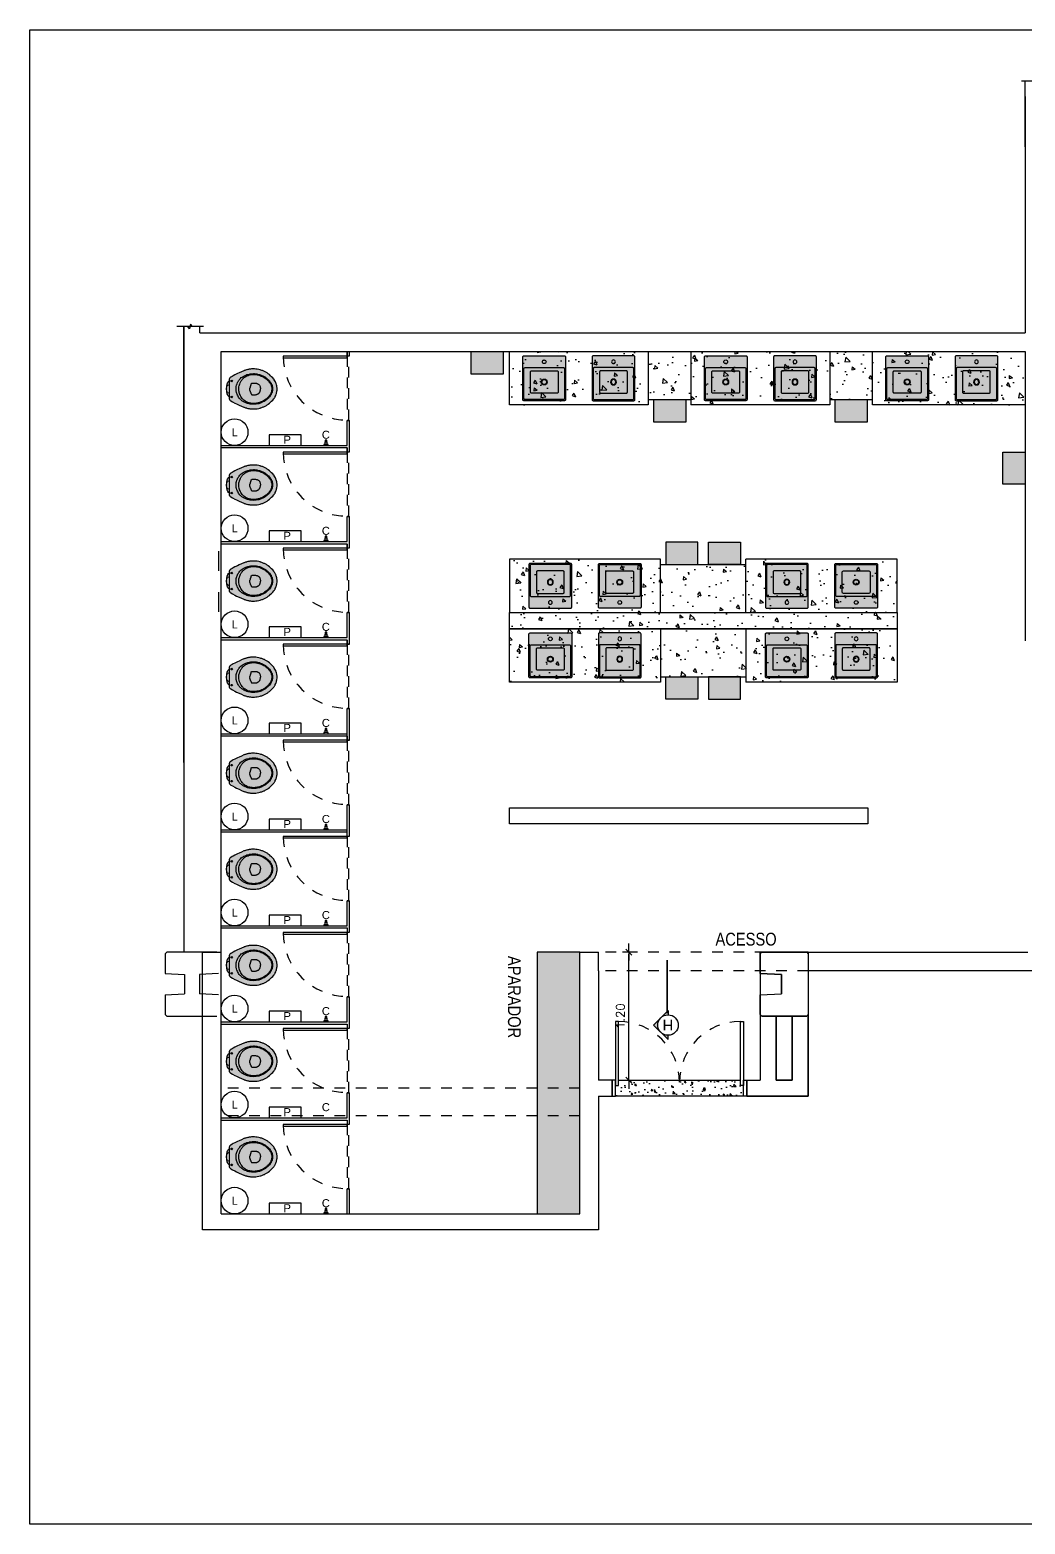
# Model space of a CAD drawing. Extents: x 1662 to 1676, y 921.3 to 935.3.
# Drawn here: x 1662.03 to 1671.36, y 921.35 to 935.35 of the extents above; entities that cross this region are included whole.
import ezdxf
from ezdxf.enums import TextEntityAlignment as Align

# ---------------------------------------------------------------- set-up
doc = ezdxf.new("R2010")
doc.units = 0
doc.header["$MEASUREMENT"] = 0
doc.header["$PDMODE"] = 35
doc.header["$PDSIZE"] = 0.05
for name, pattern in [('CONTINU', [0]), ('DASHDOT2', [0.5, 0.25, -0.125, 0, -0.125]), ('DASHEDX2', [1.5, 1, -0.5])]:
    doc.linetypes.add(name, pattern=pattern)
doc.layers.get('0').update_dxf_attribs({"linetype": 'CONTINUOUS'})
doc.layers.get('Defpoints').update_dxf_attribs({"linetype": 'CONTINUOUS'})
for name, color, linetype in [('G-EIXOS', 7, 'DASHDOT2'), ('HZ-COTAS', 2, 'CONTINUOUS'), ('HZ-ESQUADRIAS', 30, 'CONTINUOUS'), ('HZ-ESTRUTURA', 4, 'CONTINUOUS'), ('HZ-HACHURA', 251, 'CONTINUOUS'), ('HZ-LAYOUT', 11, 'CONTINUOUS'), ('HZ-PAREDE-CORTADA', 7, 'CONTINUOUS'), ('HZ-PINTURA', 4, 'CONTINUOUS'), ('HZ-PISO', 5, 'CONTINUOUS'), ('HZ-PROJEÇÃO', 251, 'DASHEDX2'), ('HZ-TEXTO', 3, 'CONTINUOUS'), ('HZ-VISTA3', 143, 'CONTINUOUS'), ('HZ-VISTA4', 4, 'CONTINUOUS')]:
    doc.layers.add(name, color=color, linetype=linetype)
doc.styles.add('COTAS100', font='romans.shx', dxfattribs={"height": 0.15})
doc.styles.add('R0', font='ROMANS.SHX')
doc.styles.add('R60-1-100', font='arial.ttf', dxfattribs={"height": 0.15})
doc.dimstyles.new('1-50_', dxfattribs={"dimtxt": 0.08, "dimasz": 0.02, "dimexe": 0.09375, "dimexo": 1.046875, "dimgap": 0.02, "dimtad": 0, "dimzin": 4, "dimdsep": 46, "dimtxsty": 'R0', "dimblk": 'TIK', "dimblk1": 'TIK', "dimblk2": 'OBLIQUE', "dimcen": 0.09375, "dimse1": 1, "dimse2": 1, "dimclrd": 256, "dimclrt": 3, "dimadec": 0, "dimazin": 0, "dimtfac": 0.1, "dimtix": 1, "dimtmove": 2, "dimatfit": 3, "dimldrblk": 'OBLIQUE', "dimfxl": 1, "dimtvp": 1, "dimtolj": 1, "dimtzin": 4, "dimarcsym": 0})
pattern_1 = [(320, (736.73268, 2464.75994), (-0.031376067, -0.35863009), [0.0375, -0.4125]), (265, (736.73268, 2464.75994), (0.37609607, 0.06937567), [0.03, -0.33]), (10.451444, (736.73006, 2464.73005), (0.344719995, -0.289254423), [0.031870096, -0.350571056]), (316.1842, (736.83268, 2464.75994), (-0.08275964, -0.53362067), [0.05625, -0.61875]), (6.635635, (736.8258, 2464.71547), (0.4870593, -0.46733097), [0.04780517, -0.52585688]), (261.184164, (736.8327, 2464.75994), (0.4870593, -0.46733097), [0.045, -0.495]), (291, (736.80768, 2464.70994), (-0.201309445, -0.298453526), [0.0375, -0.4125]), (236, (736.80768, 2464.70994), (0.36257502, -0.121657666), [0.03, -0.33]), (341.451445, (736.7909, 2464.68506), (0.161265576, -0.42011119), [0.031870095, -0.350571056]), (307.5, (736.73268, 2464.75994), (0.166446927, -0.006079928), [0, -0.326, 0, -0.335, 0, -0.33125]), (277.5, (736.73268, 2464.75994), (0.197205856, -0.131534769), [0, -0.191, 0, -0.3185, 0, -0.12625]), (237.5, (736.73268, 2464.87144), (-0.011277436, -0.266911218), [0, -0.125, 0, -0.39, 0, -0.5175]), (227.5, (736.73268, 2464.92144), (0.05005249, -0.291593085), [0, -0.1625, 0, -0.259, 0, -0.3675])]

# ---------------------------------------------------------------- blocks, each defined once
blk = doc.blocks.new('secador de mãos')
at = {"layer": 'HZ-PINTURA', "ltscale": 0.05}
h = blk.add_hatch(color=7, dxfattribs=at)
h.dxf.hatch_style = 1
h.set_gradient(color1=(255, 255, 255), color2=(207, 207, 207), one_color=1, tint=0.81, name='SPHERICAL')
h.paths.add_polyline_path([(1536.511, 931.56), (1536.211, 931.56), (1536.211, 931.35), (1536.511, 931.35)])
at = {"layer": 'HZ-LAYOUT', "ltscale": 0.05}
blk.add_lwpolyline([(1536.211, 931.56), (1536.511, 931.56), (1536.511, 931.35), (1536.211, 931.35)], close=True, dxfattribs=at)
blk = doc.blocks.new('635_P')
at = {"linetype": 'CONTINU', "ltscale": 5}
blk.add_lwpolyline([(-34, 8), (-34, -8), (-50, -8), (-50, 8)], close=True, dxfattribs=at)
at = {"ltscale": 2}
for points in [[(-10, -8), (-10, 8), (-34, 8), (-34, -8)], [(-10, 20), (0, 20), (0, -20), (-10, -20)]]:
    blk.add_lwpolyline(points, close=True, dxfattribs=at)
blk = doc.blocks.new('P11_p')
at = {"layer": 'HZ-PINTURA', "ltscale": 0.05}
h = blk.add_hatch(color=255, dxfattribs=at)
h.dxf.hatch_style = 1
h.paths.add_polyline_path([(0.186, -0.25), (0.187, -0.237), (0.187, -0.223), (0.187, -0.209), (0.186, -0.202), (0.185, -0.196), (0.184, -0.189), (0.183, -0.182), (0.182, -0.175), (0.18, -0.168), (0.178, -0.162), (0.176, -0.155), (0.174, -0.149), (0.172, -0.142), (0.171, -0.14), (0.161, -0.117), (0.151, -0.094), (0.14, -0.07), (0.132, -0.055), (0.12, -0.032), (0.111, -0.017), (0.11, -0.015), (0.107, -0.011), (0.104, -0.007), (0.102, -0.006), (0.099, -0.005), (0.099, -0.004), (0.094, -0.002), (0.089, -0.001), (0.087, 0), (0.084, 0), (0.083, 0), (-0.083, 0), (-0.088, 0), (-0.091, -0.001), (-0.093, -0.002), (-0.095, -0.003), (-0.098, -0.004), (-0.099, -0.004), (-0.103, -0.007), (-0.105, -0.008), (-0.106, -0.01), (-0.108, -0.012), (-0.109, -0.014), (-0.11, -0.015), (-0.111, -0.017), (-0.118, -0.029), (-0.124, -0.04), (-0.132, -0.055), (-0.144, -0.079), (-0.151, -0.094), (-0.161, -0.117), (-0.171, -0.14), (-0.172, -0.142), (-0.174, -0.149), (-0.176, -0.155), (-0.178, -0.162), (-0.18, -0.168), (-0.182, -0.175), (-0.183, -0.182), (-0.184, -0.189), (-0.185, -0.196), (-0.186, -0.202), (-0.187, -0.209), (-0.187, -0.223), (-0.187, -0.237), (-0.186, -0.25), (-0.185, -0.264), (-0.182, -0.278), (-0.179, -0.291), (-0.178, -0.293), (-0.176, -0.299), (-0.174, -0.306), (-0.172, -0.312), (-0.169, -0.319), (-0.166, -0.325), (-0.164, -0.332), (-0.16, -0.338), (-0.157, -0.344), (-0.154, -0.35), (-0.15, -0.356), (-0.146, -0.362), (-0.142, -0.367), (-0.134, -0.379), (-0.124, -0.389), (-0.115, -0.399), (-0.104, -0.409), (-0.094, -0.418), (-0.085, -0.424), (-0.076, -0.43), (-0.066, -0.435), (-0.061, -0.437), (-0.056, -0.439), (-0.05, -0.442), (-0.039, -0.445), (-0.029, -0.447), (-0.018, -0.449), (-0.012, -0.45), (-0.007, -0.45), (0, -0.45), (0.011, -0.45), (0.022, -0.448), (0.028, -0.448), (0.033, -0.446), (0.038, -0.445), (0.044, -0.444), (0.049, -0.442), (0.06, -0.438), (0.07, -0.433), (0.075, -0.431), (0.079, -0.428), (0.084, -0.425), (0.088, -0.422), (0.093, -0.418), (0.104, -0.409), (0.115, -0.399), (0.124, -0.389), (0.134, -0.379), (0.142, -0.367), (0.146, -0.362), (0.15, -0.356), (0.154, -0.35), (0.157, -0.344), (0.16, -0.338), (0.164, -0.332), (0.166, -0.325), (0.169, -0.319), (0.172, -0.312), (0.174, -0.306), (0.176, -0.299), (0.178, -0.293), (0.179, -0.291), (0.182, -0.278), (0.185, -0.264)])
h.paths.add_polyline_path([(0.047, 0.018, 0.097939), (-0.047, 0.018, 0.193697), (-0.075, 0), (0.075, 0, 0.193689)])
h.paths.add_polyline_path([(0.025, 0.019, 0.079548), (-0.025, 0.019, 0.368436), (-0.04, 0.002), (-0.04, 0), (0.04, 0), (0.04, 0.002, 0.368464)], flags=16)
at = {"color": 0}
for points in [[(-0.093, -0.418), (-0.104, -0.409), (-0.115, -0.399), (-0.124, -0.389), (-0.134, -0.379), (-0.142, -0.367), (-0.146, -0.362), (-0.15, -0.356), (-0.154, -0.35), (-0.157, -0.344), (-0.16, -0.338), (-0.164, -0.332), (-0.166, -0.325), (-0.169, -0.319), (-0.172, -0.312), (-0.174, -0.306), (-0.176, -0.299), (-0.178, -0.293), (-0.179, -0.291), (-0.182, -0.278), (-0.185, -0.264), (-0.186, -0.25), (-0.187, -0.237), (-0.187, -0.223), (-0.187, -0.209), (-0.186, -0.202), (-0.185, -0.196), (-0.184, -0.189), (-0.183, -0.182), (-0.182, -0.175), (-0.18, -0.168), (-0.178, -0.162), (-0.176, -0.155), (-0.174, -0.149), (-0.172, -0.142), (-0.171, -0.14), (-0.161, -0.117), (-0.151, -0.094), (-0.144, -0.079), (-0.132, -0.055), (-0.124, -0.04), (-0.118, -0.029), (-0.111, -0.017), (-0.11, -0.015), (-0.109, -0.014), (-0.108, -0.012), (-0.106, -0.01), (-0.105, -0.008), (-0.103, -0.007), (-0.099, -0.004), (-0.098, -0.004), (-0.095, -0.003), (-0.093, -0.002), (-0.091, -0.001), (-0.088, 0), (-0.083, 0), (0.083, 0), (0.084, 0), (0.087, 0), (0.089, -0.001), (0.094, -0.002), (0.099, -0.004), (0.099, -0.005), (0.102, -0.006), (0.104, -0.007), (0.107, -0.011), (0.11, -0.015), (0.111, -0.017), (0.12, -0.032), (0.132, -0.055), (0.14, -0.07), (0.151, -0.094), (0.161, -0.117), (0.171, -0.14), (0.172, -0.142), (0.174, -0.149), (0.176, -0.155), (0.178, -0.162), (0.18, -0.168), (0.182, -0.175), (0.183, -0.182), (0.184, -0.189), (0.185, -0.196), (0.186, -0.202), (0.187, -0.209), (0.187, -0.223), (0.187, -0.237), (0.186, -0.25), (0.185, -0.264), (0.182, -0.278), (0.179, -0.291), (0.178, -0.293), (0.176, -0.299), (0.174, -0.306), (0.172, -0.312), (0.169, -0.319), (0.166, -0.325), (0.164, -0.332), (0.16, -0.338), (0.157, -0.344), (0.154, -0.35), (0.15, -0.356), (0.146, -0.362), (0.142, -0.367), (0.134, -0.379), (0.124, -0.389), (0.115, -0.399), (0.104, -0.409), (0.093, -0.418), (0.088, -0.422), (0.084, -0.425), (0.079, -0.428), (0.075, -0.431), (0.07, -0.433), (0.06, -0.438), (0.049, -0.442), (0.044, -0.444), (0.038, -0.445), (0.033, -0.446), (0.028, -0.448), (0.022, -0.448), (0.011, -0.45), (0, -0.45), (-0.007, -0.45), (-0.012, -0.45), (-0.018, -0.449), (-0.029, -0.447), (-0.039, -0.445), (-0.05, -0.442), (-0.056, -0.439), (-0.061, -0.437), (-0.066, -0.435), (-0.076, -0.43), (-0.085, -0.424), (-0.094, -0.418)], [(-0.043, -0.205), (-0.045, -0.206), (-0.047, -0.207), (-0.048, -0.207), (-0.049, -0.208), (-0.05, -0.209), (-0.052, -0.21), (-0.053, -0.212), (-0.053, -0.214), (-0.054, -0.216), (-0.054, -0.218), (-0.054, -0.22), (-0.054, -0.231), (-0.054, -0.242), (-0.054, -0.247), (-0.053, -0.253), (-0.053, -0.257), (-0.052, -0.261), (-0.051, -0.264), (-0.049, -0.266), (-0.048, -0.27), (-0.046, -0.273), (-0.042, -0.278), (-0.041, -0.28), (-0.036, -0.284), (-0.034, -0.285), (-0.029, -0.288), (-0.028, -0.289), (-0.022, -0.291), (-0.021, -0.291), (-0.015, -0.293), (-0.009, -0.294), (-0.005, -0.294), (0, -0.295)], [(-0.043, -0.205), (-0.039, -0.204), (-0.035, -0.203), (-0.033, -0.202), (-0.031, -0.201)], [(-0.031, -0.201), (-0.03, -0.201), (-0.029, -0.201), (-0.026, -0.2), (-0.024, -0.199), (-0.022, -0.199), (-0.02, -0.198), (-0.017, -0.197), (-0.014, -0.197), (-0.01, -0.196), (-0.007, -0.196)], [(0.007, -0.195), (0.006, -0.195), (0.003, -0.194), (0.002, -0.194), (0, -0.192), (0, -0.193), (-0.002, -0.194), (-0.003, -0.194), (-0.004, -0.195), (-0.007, -0.195)], [(0.031, -0.201), (0.037, -0.203), (0.043, -0.205), (0.045, -0.206), (0.047, -0.207), (0.048, -0.207), (0.049, -0.208), (0.05, -0.209), (0.051, -0.209), (0.052, -0.21), (0.053, -0.212), (0.054, -0.214), (0.054, -0.216), (0.054, -0.218), (0.054, -0.219), (0.054, -0.231), (0.054, -0.243), (0.054, -0.248), (0.053, -0.253), (0.053, -0.256), (0.052, -0.26), (0.05, -0.264), (0.049, -0.267), (0.047, -0.27), (0.045, -0.274), (0.044, -0.275), (0.043, -0.277), (0.041, -0.28), (0.039, -0.281), (0.037, -0.283), (0.035, -0.285), (0.034, -0.286), (0.031, -0.287), (0.028, -0.289), (0.027, -0.289), (0.024, -0.29), (0.021, -0.292), (0.016, -0.293), (0.01, -0.294), (0.005, -0.294), (0, -0.295)], [(0.031, -0.201), (0.028, -0.201), (0.025, -0.2), (0.021, -0.198), (0.016, -0.197), (0.013, -0.196), (0.009, -0.196), (0.008, -0.195), (0.007, -0.195)]]:
    blk.add_lwpolyline(points, dxfattribs=at)
blk.add_lwpolyline([(0.074, 0, 0.191605), (0.047, 0.018, 0.097938), (-0.047, 0.018, 0.193568), (-0.075, 0)], format="xyb", dxfattribs=at)
at = {"color": 0, "ltscale": 0.007917}
blk.add_lwpolyline([(0.04, 0), (0.04, 0.002, 0.368442), (0.025, 0.019, 0.079548), (-0.025, 0.019, 0.368442), (-0.04, 0.002), (-0.04, 0)], format="xyb", dxfattribs=at)
at = {"color": 0}
for points in [[(0.015, -0.067), (0.011, -0.066), (0, -0.066), (-0.004, -0.066), (-0.009, -0.066), (-0.015, -0.067), (-0.024, -0.068), (-0.034, -0.07), (-0.044, -0.073), (-0.049, -0.075), (-0.059, -0.079), (-0.067, -0.083), (-0.071, -0.085), (-0.075, -0.088), (-0.08, -0.091), (-0.084, -0.094), (-0.092, -0.101), (-0.099, -0.108), (-0.106, -0.115), (-0.112, -0.124), (-0.117, -0.132), (-0.121, -0.139), (-0.127, -0.15), (-0.13, -0.157), (-0.134, -0.168), (-0.136, -0.175), (-0.139, -0.187), (-0.14, -0.193), (-0.141, -0.199), (-0.142, -0.205), (-0.143, -0.216), (-0.144, -0.228), (-0.144, -0.234), (-0.143, -0.241), (-0.143, -0.247), (-0.142, -0.253), (-0.141, -0.259), (-0.14, -0.265), (-0.139, -0.271), (-0.136, -0.284), (-0.132, -0.295), (-0.127, -0.307), (-0.122, -0.318), (-0.119, -0.324), (-0.116, -0.329), (-0.113, -0.335), (-0.109, -0.34), (-0.105, -0.345), (-0.101, -0.35), (-0.097, -0.355), (-0.093, -0.36), (-0.085, -0.369), (-0.075, -0.378), (-0.065, -0.386), (-0.062, -0.388), (-0.058, -0.391), (-0.054, -0.393), (-0.05, -0.396), (-0.041, -0.399), (-0.033, -0.403), (-0.028, -0.404), (-0.023, -0.405), (-0.019, -0.406), (-0.009, -0.407), (0, -0.408), (0.005, -0.408), (0.01, -0.407), (0.014, -0.407), (0.024, -0.405), (0.033, -0.403), (0.033, -0.403), (0.037, -0.401), (0.041, -0.399), (0.05, -0.396), (0.058, -0.391), (0.065, -0.386), (0.075, -0.378), (0.08, -0.373), (0.085, -0.369), (0.089, -0.364), (0.093, -0.36), (0.101, -0.35), (0.109, -0.34), (0.116, -0.329), (0.122, -0.318), (0.127, -0.307), (0.13, -0.301), (0.132, -0.295), (0.134, -0.29), (0.136, -0.284), (0.138, -0.278), (0.14, -0.265), (0.142, -0.253), (0.143, -0.241), (0.144, -0.228), (0.143, -0.217), (0.143, -0.211), (0.141, -0.199), (0.139, -0.187), (0.137, -0.18), (0.136, -0.174), (0.134, -0.168), (0.132, -0.162), (0.129, -0.156), (0.127, -0.15), (0.123, -0.143), (0.121, -0.138), (0.117, -0.132), (0.113, -0.125), (0.11, -0.121), (0.107, -0.117), (0.104, -0.113), (0.1, -0.109), (0.097, -0.105), (0.093, -0.102), (0.089, -0.098), (0.085, -0.095), (0.077, -0.089), (0.068, -0.084), (0.059, -0.079), (0.049, -0.075), (0.044, -0.073), (0.034, -0.07), (0.029, -0.069), (0.025, -0.068), (0.02, -0.067)], [(-0.01, -0.092), (-0.02, -0.093), (-0.031, -0.095), (-0.036, -0.097), (-0.041, -0.098), (-0.046, -0.1), (-0.056, -0.104), (-0.065, -0.108), (-0.07, -0.111), (-0.075, -0.113), (-0.079, -0.116), (-0.083, -0.119), (-0.088, -0.123), (-0.095, -0.13), (-0.099, -0.133), (-0.103, -0.137), (-0.106, -0.141), (-0.109, -0.145), (-0.112, -0.149), (-0.115, -0.153), (-0.118, -0.158), (-0.123, -0.167), (-0.125, -0.172), (-0.127, -0.177), (-0.127, -0.178), (-0.131, -0.187), (-0.132, -0.192), (-0.133, -0.197), (-0.133, -0.199), (-0.134, -0.204), (-0.135, -0.21), (-0.136, -0.222), (-0.136, -0.234), (-0.136, -0.238), (-0.135, -0.25), (-0.134, -0.256), (-0.133, -0.262), (-0.132, -0.266), (-0.129, -0.278), (-0.126, -0.29), (-0.121, -0.302), (-0.116, -0.313), (-0.113, -0.318), (-0.11, -0.324), (-0.108, -0.327), (-0.102, -0.338), (-0.094, -0.347), (-0.086, -0.357), (-0.077, -0.366), (-0.073, -0.37), (-0.068, -0.374), (-0.065, -0.377), (-0.062, -0.379), (-0.059, -0.382), (-0.052, -0.386), (-0.044, -0.391), (-0.04, -0.393), (-0.036, -0.394), (-0.031, -0.396), (-0.022, -0.398), (-0.014, -0.4), (-0.009, -0.4), (-0.005, -0.401), (0, -0.401), (0.009, -0.4), (0.018, -0.399), (0.022, -0.398), (0.027, -0.397), (0.032, -0.395), (0.04, -0.392), (0.044, -0.39), (0.048, -0.388), (0.052, -0.386), (0.056, -0.384), (0.061, -0.38), (0.07, -0.372), (0.075, -0.368), (0.079, -0.364), (0.084, -0.359), (0.088, -0.355), (0.092, -0.35), (0.096, -0.345), (0.098, -0.342), (0.105, -0.332), (0.109, -0.327), (0.112, -0.321), (0.115, -0.316), (0.118, -0.31), (0.12, -0.305), (0.122, -0.299), (0.124, -0.295), (0.128, -0.284), (0.131, -0.272), (0.132, -0.266), (0.133, -0.26), (0.134, -0.257), (0.135, -0.245), (0.136, -0.239), (0.136, -0.233), (0.136, -0.227), (0.136, -0.221), (0.135, -0.218), (0.135, -0.211), (0.134, -0.205), (0.132, -0.195), (0.13, -0.187), (0.127, -0.177), (0.124, -0.17), (0.12, -0.161), (0.114, -0.152), (0.112, -0.148), (0.106, -0.14), (0.099, -0.133), (0.095, -0.13), (0.088, -0.123), (0.079, -0.116), (0.071, -0.111), (0.064, -0.107), (0.055, -0.103), (0.045, -0.099), (0.04, -0.098), (0.035, -0.096), (0.028, -0.095), (0.017, -0.093), (0.006, -0.092), (0.001, -0.092), (-0.004, -0.092)]]:
    blk.add_lwpolyline(points, close=True, dxfattribs=at)
for points in [[(-0.075, -0.017, 1), (-0.075, -0.032, 1)], [(0.075, -0.017, 1), (0.075, -0.032, 1)]]:
    blk.add_lwpolyline(points, format="xyb", close=True, dxfattribs=at)
blk = doc.blocks.new('IND CORTE 2')
at = {"layer": 'HZ-TEXTO'}
h = blk.add_hatch(color=5, dxfattribs=at)
h.dxf.hatch_style = 1
h.paths.add_polyline_path([(0.95, 0.015), (1.086, -0.121, -0.198912), (1.03, 0.015)])
h.paths.add_polyline_path([(1.222, -0.177, -0.198912), (1.086, -0.121), (1.222, -0.256), (1.357, -0.121, -0.198912)])
h.paths.add_polyline_path([(1.414, 0.015, -0.198912), (1.357, -0.121), (1.493, 0.015)])
at = {"layer": 'HZ-TEXTO', "color": 5}
for p, q in [((1.222, -0.256), (0.95, 0.015)), ((0.95, 0.015), (1.03, 0.015)), ((1.222, -0.256), (1.493, 0.015)), ((1.493, 0.015), (1.414, 0.015))]:
    blk.add_line(p, q, dxfattribs=at)
blk.add_lwpolyline([(1, 0, 0.03, 0.03, 0), (0, 0, 0.0256, 0.0256, 0)], format="xyseb", dxfattribs=at)
blk.add_circle((1.222, 0.015), 0.192, dxfattribs=at)
blk = doc.blocks.new('CUBA DE APOIO RETANGULAR L.270 p')
at = {"layer": 'HZ-PINTURA', "ltscale": 0.05}
h = blk.add_hatch(color=7, dxfattribs=at)
h.dxf.hatch_style = 1
h.set_gradient(color1=(255, 255, 255), color2=(232, 232, 232), one_color=1, tint=0.91, name='SPHERICAL')
h.paths.add_polyline_path([(1536.726, 929.981, 0.414214), (1536.736, 929.991), (1536.736, 930.391, 0.414214), (1536.726, 930.401), (1536.346, 930.401, 0.414214), (1536.336, 930.391), (1536.336, 929.991, 0.414214), (1536.346, 929.981)])
at = {"layer": 'HZ-LAYOUT', "ltscale": 0.05}
for points in [[(1536.736, 930.391), (1536.736, 929.991, -0.414214), (1536.726, 929.981), (1536.346, 929.981, -0.414214), (1536.336, 929.991), (1536.336, 930.391, -0.414214), (1536.346, 930.401), (1536.726, 930.401, -0.414214)], [(1536.356, 930.291), (1536.716, 930.291, -0.414214), (1536.726, 930.281), (1536.726, 930.001, -0.414214), (1536.716, 929.991), (1536.356, 929.991, -0.414214), (1536.346, 930.001), (1536.346, 930.281, -0.414214)], [(1536.416, 930.261), (1536.656, 930.261, -0.414214), (1536.666, 930.251), (1536.666, 930.061, -0.414214), (1536.656, 930.051), (1536.416, 930.051, -0.414214), (1536.406, 930.061), (1536.406, 930.251, -0.414214)]]:
    blk.add_lwpolyline(points, format="xyb", close=True, dxfattribs=at)
for centre, radius in [((1536.536, 930.346), 0.0175), ((1536.536, 930.156), 0.0275), ((1536.536, 930.156), 0.0225)]:
    blk.add_circle(centre, radius, dxfattribs=at)
blk = doc.blocks.new('TIK')
for p, q in [((0, 0), (-4, 0)), ((-1.41, -1.41), (1.41, 1.41)), ((0, -3), (0, 3)), ((0, 0), (4, 0))]:
    blk.add_line(p, q)
blk = doc.blocks.new('*D100')
at = {"layer": 'Defpoints', "color": 0, "ltscale": 0.05, "transparency": 16777216}
for p in [(1667.361, 926.708), (1667.645, 926.708), (1667.361, 925.508)]:
    blk.add_point(p, dxfattribs=at)
at = {"layer": 'HZ-COTAS', "lineweight": -2, "ltscale": 0.05, "transparency": 16777216}
blk.add_line((1667.645, 925.528), (1667.645, 926.688), dxfattribs=at)
at = {"layer": 'HZ-COTAS', "lineweight": -2, "ltscale": 0.05, "transparency": 16777216, "xscale": 0.02, "yscale": 0.02, "zscale": 0.02}
for p, rotation in [((1667.645, 926.708), 90), ((1667.645, 925.508), 270)]:
    blk.add_blockref('TIK', p, dxfattribs=dict(at, rotation=rotation))
at = {"layer": 'HZ-COTAS', "color": 3, "ltscale": 0.05, "transparency": 16777216, "insert": (1667.565, 926.108), "char_height": 0.08, "attachment_point": 5, "rotation": 90, "style": 'R0'}
blk.add_mtext('\\A1;1.20', dxfattribs=at)
blk = doc.blocks.new('_OBLIQUE')
at = {"color": 0, "linetype": 'ByBlock'}
blk.add_line((-0.5, -0.5), (0.5, 0.5), dxfattribs=at)

msp = doc.modelspace()

# ---------------------------------------------------------------- hatches: boundary and pattern name
at = {"layer": 'HZ-PINTURA', "ltscale": 0.05}
h = msp.add_hatch(dxfattribs=at)
h.set_pattern_fill('AR-CONC', color=9, scale=0.05, angle=-90)
h.set_pattern_definition([(320, (705.3346, 2381.60497), (-0.031376067, -0.35863009), [0.0375, -0.4125]), (265, (705.3346, 2381.60497), (0.37609607, 0.06937567), [0.03, -0.33]), (10.451444, (705.33197, 2381.5751), (0.344719995, -0.28925442), [0.031870096, -0.350571056]), (316.1842, (705.4346, 2381.60497), (-0.08275964, -0.53362067), [0.05625, -0.61875]), (6.635635, (705.4277, 2381.5605), (0.4870593, -0.46733097), [0.04780517, -0.52585688]), (261.184164, (705.4346, 2381.605), (0.4870593, -0.46733097), [0.045, -0.495]), (291, (705.4096, 2381.55497), (-0.201309445, -0.298453526), [0.0375, -0.4125]), (236, (705.4096, 2381.55497), (0.36257502, -0.121657666), [0.03, -0.33]), (341.451445, (705.3928, 2381.5301), (0.161265576, -0.42011119), [0.031870095, -0.350571056]), (307.5, (705.33459, 2381.60497), (0.166446927, -0.006079928), [0, -0.326, 0, -0.335, 0, -0.33125]), (277.5, (705.33459, 2381.60497), (0.197205856, -0.131534769), [0, -0.191, 0, -0.3185, 0, -0.12625]), (237.5, (705.33459, 2381.71647), (-0.011277436, -0.266911218), [0, -0.125, 0, -0.39, 0, -0.5175]), (227.5, (705.3346, 2381.76647), (0.05005249, -0.291593085), [0, -0.1625, 0, -0.259, 0, -0.3675])])
h.paths.add_polyline_path([(1669.526, 931.834), (1669.526, 931.884), (1669.926, 931.884), (1669.926, 931.834), (1671.357, 931.834), (1671.357, 932.334), (1666.526, 932.334), (1666.526, 931.834), (1667.826, 931.834), (1667.826, 931.884), (1668.226, 931.884), (1668.226, 931.834)])
h = msp.add_hatch(dxfattribs=at)
h.set_pattern_fill('AR-CONC', color=9, scale=0.05, angle=-90)
h.set_pattern_definition(pattern_1)
h.paths.add_polyline_path([(1670.157, 929.238), (1670.157, 929.738), (1668.742, 929.738), (1668.742, 929.238)])
h.paths.add_polyline_path([(1670.157, 929.888), (1670.157, 930.388), (1668.742, 930.388), (1668.742, 929.888)])
h.paths.add_polyline_path([(1668.742, 929.888), (1668.742, 930.338), (1667.942, 930.338), (1667.942, 929.888)])
h.paths.add_polyline_path([(1668.742, 929.288), (1668.742, 929.738), (1667.942, 929.738), (1667.942, 929.288)])
h.paths.add_polyline_path([(1667.942, 929.238), (1667.942, 929.738), (1666.526, 929.738), (1666.526, 929.238)])
h.paths.add_polyline_path([(1667.942, 929.888), (1667.942, 930.338), (1667.942, 930.388), (1666.526, 930.388), (1666.526, 929.888)])
h = msp.add_hatch(dxfattribs=at)
h.set_pattern_fill('AR-CONC', color=9, scale=0.05, angle=-90)
h.set_pattern_definition(pattern_1)
h.paths.add_polyline_path([(1670.157, 929.738), (1670.157, 929.888), (1666.526, 929.888), (1666.526, 929.738)])
h = msp.add_hatch(color=8, dxfattribs=at)
h.dxf.hatch_style = 1
h.set_gradient(color1=(139, 126, 116), color2=(97, 88, 81), one_color=1, tint=0.35)
h.paths.add_polyline_path([(1667.186, 925.433), (1667.186, 926.708), (1666.786, 926.708), (1666.786, 925.433)])
h.paths.add_polyline_path([(1667.186, 925.173), (1667.186, 925.433), (1666.786, 925.433), (1666.786, 925.173)])
h.paths.add_polyline_path([(1667.186, 924.254), (1667.186, 925.173), (1666.786, 925.173), (1666.786, 924.254)])
h = msp.add_hatch(dxfattribs=at)
h.set_pattern_fill('AR-CONC', color=9, scale=0.025, angle=-90)
h.set_pattern_definition([(320, (736.73268, 2471.83264), (-0.015688034, -0.179315046), [0.01875, -0.20625]), (265, (736.73268, 2471.83264), (0.188048033, 0.034687833), [0.015, -0.165]), (10.451444, (736.73137, 2471.8177), (0.172359998, -0.144627212), [0.015935048, -0.175285528]), (316.1842, (736.78268, 2471.83264), (-0.04137982, -0.266810333), [0.028125, -0.309375]), (6.635635, (736.77923, 2471.8104), (0.24352965, -0.233665486), [0.023902586, -0.26292844]), (261.184164, (736.78268, 2471.83264), (0.24352965, -0.233665486), [0.0225, -0.2475]), (291, (736.77018, 2471.80764), (-0.100654723, -0.149226763), [0.01875, -0.20625]), (236, (736.77018, 2471.80764), (0.181287511, -0.060828833), [0.015, -0.165]), (341.451445, (736.76179, 2471.7952), (0.080632788, -0.210055594), [0.015935048, -0.175285528]), (307.5, (736.732675, 2471.83264), (0.0832234635, -0.0030399638), [0, -0.163, 0, -0.1675, 0, -0.165625]), (277.5, (736.732675, 2471.83264), (0.098602928, -0.0657673844), [0, -0.0955, 0, -0.15925, 0, -0.063125]), (237.5, (736.732675, 2471.88839), (-0.005638718, -0.133455609), [0, -0.0625, 0, -0.195, 0, -0.25875]), (227.5, (736.73268, 2471.91339), (0.0250262456, -0.145796542), [0, -0.08125, 0, -0.1295, 0, -0.18375])])
h.paths.add_polyline_path([(1668.719, 925.358), (1668.719, 925.458), (1668.689, 925.458), (1668.689, 925.508), (1668.119, 925.508, 0.008774), (1668.119, 925.488, 0.008774), (1668.118, 925.508), (1667.549, 925.508), (1667.549, 925.458), (1667.519, 925.458), (1667.519, 925.358)])
h.paths.add_polyline_path([(1668.119, 925.488, -0.008774), (1668.119, 925.508), (1668.118, 925.508, -0.008774)], flags=17)

# ---------------------------------------------------------------- linework, layer by layer
at = {"layer": 'G-EIXOS', "linetype": 'Continuous'}
for p, q in [((1668.876, 926.693), (1668.891, 926.708)), ((1668.876, 926.693), (1668.876, 926.508)), ((1669.311, 926.708), (1668.891, 926.708)), ((1669.311, 926.708), (1669.326, 926.693)), ((1669.326, 926.693), (1669.326, 926.123)), ((1668.876, 926.508), (1669.076, 926.498)), ((1668.876, 926.508), (1668.876, 926.308)), ((1669.076, 926.498), (1669.076, 926.318)), ((1668.876, 926.308), (1669.076, 926.318)), ((1668.876, 926.308), (1668.876, 926.123)), ((1668.876, 926.123), (1668.891, 926.108)), ((1668.876, 926.123), (1668.876, 925.508)), ((1668.891, 926.108), (1669.311, 926.108)), ((1669.026, 926.108), (1669.026, 925.508)), ((1669.176, 925.508), (1669.176, 926.108)), ((1669.326, 926.123), (1669.311, 926.108)), ((1669.326, 925.358), (1669.326, 926.123)), ((1669.026, 925.508), (1669.176, 925.508)), ((1668.749, 925.358), (1669.326, 925.358))]:
    msp.add_line(p, q, dxfattribs=at)
at = {"layer": 'HZ-COTAS', "ltscale": 0.05}
msp.add_lwpolyline([(1662.033, 935.348), (1676.033, 935.348), (1676.033, 921.348), (1662.033, 921.348), (1662.033, 935.348)], dxfattribs=at)
at = {"layer": 'HZ-ESQUADRIAS'}
for p, q in [((1665.006, 932.294), (1665.006, 932.334)), ((1665.006, 932.331), (1665.006, 932.294)), ((1665.006, 932.294), (1665.026, 932.294)), ((1665.026, 932.294), (1665.026, 932.334)), ((1665.026, 932.294), (1665.026, 932.331)), ((1665.006, 931.454), (1665.006, 931.689)), ((1665.006, 931.689), (1665.026, 931.689)), ((1665.006, 931.689), (1665.026, 931.689)), ((1665.006, 931.689), (1665.026, 931.689)), ((1665.006, 931.689), (1665.026, 931.689)), ((1665.026, 931.394), (1665.026, 931.689)), ((1663.826, 931.454), (1665.006, 931.454)), ((1663.826, 931.434), (1665.006, 931.434)), ((1665.006, 931.394), (1665.006, 931.434)), ((1665.006, 931.431), (1665.006, 931.394)), ((1665.026, 931.394), (1665.026, 931.431)), ((1665.006, 931.394), (1665.026, 931.394)), ((1665.006, 930.554), (1665.006, 930.789)), ((1665.006, 930.789), (1665.026, 930.789)), ((1665.006, 930.789), (1665.026, 930.789)), ((1665.006, 930.789), (1665.026, 930.789)), ((1665.006, 930.789), (1665.026, 930.789)), ((1665.026, 930.494), (1665.026, 930.789)), ((1663.826, 930.554), (1665.006, 930.554)), ((1663.826, 930.534), (1665.006, 930.534)), ((1665.006, 930.494), (1665.006, 930.534)), ((1665.006, 930.494), (1665.006, 930.534)), ((1665.006, 930.531), (1665.006, 930.494)), ((1665.006, 930.494), (1665.026, 930.494)), ((1665.026, 930.494), (1665.026, 930.554)), ((1665.026, 930.494), (1665.026, 930.531)), ((1665.006, 929.654), (1665.006, 929.889)), ((1665.006, 929.889), (1665.026, 929.889)), ((1665.006, 929.889), (1665.026, 929.889)), ((1665.006, 929.889), (1665.026, 929.889)), ((1665.006, 929.889), (1665.026, 929.889)), ((1665.026, 929.594), (1665.026, 929.889)), ((1663.826, 929.654), (1665.006, 929.654)), ((1663.826, 929.634), (1665.006, 929.634)), ((1665.006, 929.594), (1665.006, 929.634)), ((1665.006, 929.631), (1665.006, 929.594)), ((1665.026, 929.594), (1665.026, 929.631)), ((1665.006, 929.594), (1665.026, 929.594)), ((1665.006, 928.694), (1665.006, 928.989)), ((1665.006, 928.989), (1665.026, 928.989)), ((1665.006, 928.989), (1665.026, 928.989)), ((1665.006, 928.989), (1665.026, 928.989)), ((1665.006, 928.989), (1665.026, 928.989)), ((1665.026, 928.694), (1665.026, 928.989)), ((1663.826, 928.754), (1665.006, 928.754)), ((1663.826, 928.734), (1665.006, 928.734)), ((1665.006, 928.731), (1665.006, 928.694)), ((1665.006, 928.694), (1665.026, 928.694)), ((1665.026, 928.694), (1665.026, 928.731)), ((1665.006, 927.794), (1665.006, 928.089)), ((1665.006, 928.089), (1665.026, 928.089)), ((1665.006, 928.089), (1665.026, 928.089)), ((1665.006, 928.089), (1665.026, 928.089)), ((1665.006, 928.089), (1665.026, 928.089)), ((1665.026, 927.794), (1665.026, 928.089)), ((1663.826, 927.854), (1665.006, 927.854)), ((1663.826, 927.834), (1665.006, 927.834)), ((1665.006, 927.794), (1665.026, 927.794)), ((1665.006, 926.954), (1665.006, 927.189)), ((1665.006, 927.189), (1665.026, 927.189)), ((1665.006, 927.189), (1665.026, 927.189)), ((1665.006, 927.189), (1665.026, 927.189)), ((1665.006, 927.189), (1665.026, 927.189)), ((1665.026, 926.894), (1665.026, 927.189)), ((1663.826, 926.954), (1665.006, 926.954)), ((1663.826, 926.934), (1665.006, 926.934)), ((1665.006, 926.934), (1665.006, 926.894)), ((1665.006, 926.894), (1665.026, 926.894)), ((1665.006, 926.054), (1665.006, 926.289)), ((1665.006, 926.289), (1665.026, 926.289)), ((1665.006, 926.289), (1665.026, 926.289)), ((1665.006, 926.289), (1665.026, 926.289)), ((1665.006, 926.289), (1665.026, 926.289)), ((1665.026, 925.994), (1665.026, 926.289)), ((1663.826, 926.054), (1665.006, 926.054)), ((1663.826, 926.034), (1665.006, 926.034)), ((1665.006, 926.034), (1665.006, 925.994)), ((1665.006, 925.994), (1665.026, 925.994)), ((1665.006, 925.154), (1665.006, 925.389)), ((1665.006, 925.389), (1665.026, 925.389)), ((1665.006, 925.389), (1665.026, 925.389)), ((1665.006, 925.389), (1665.026, 925.389)), ((1665.006, 925.389), (1665.026, 925.389)), ((1665.026, 925.134), (1665.026, 925.389)), ((1663.826, 925.154), (1665.006, 925.154)), ((1663.826, 925.134), (1665.006, 925.134)), ((1665.006, 925.134), (1665.006, 925.094)), ((1665.026, 925.094), (1665.026, 925.154)), ((1665.006, 925.094), (1665.026, 925.094)), ((1665.006, 924.254), (1665.006, 924.489)), ((1665.006, 924.489), (1665.026, 924.489)), ((1665.006, 924.489), (1665.026, 924.489)), ((1665.006, 924.489), (1665.026, 924.489)), ((1665.006, 924.489), (1665.026, 924.489)), ((1665.026, 924.254), (1665.026, 924.489))]:
    msp.add_line(p, q, dxfattribs=at)
for points in [[(1664.406, 932.277), (1665.006, 932.277), (1665.006, 932.292), (1664.406, 932.292)], [(1664.406, 931.377), (1665.006, 931.377), (1665.006, 931.392), (1664.406, 931.392)], [(1664.406, 930.477), (1665.006, 930.477), (1665.006, 930.492), (1664.406, 930.492)], [(1664.406, 929.577), (1665.006, 929.577), (1665.006, 929.592), (1664.406, 929.592)], [(1664.406, 928.677), (1665.006, 928.677), (1665.006, 928.692), (1664.406, 928.692)], [(1664.406, 927.777), (1665.006, 927.777), (1665.006, 927.792), (1664.406, 927.792)], [(1664.406, 926.877), (1665.006, 926.877), (1665.006, 926.892), (1664.406, 926.892)], [(1664.406, 925.977), (1665.006, 925.977), (1665.006, 925.992), (1664.406, 925.992)], [(1664.406, 925.077), (1665.006, 925.077), (1665.006, 925.092), (1664.406, 925.092)]]:
    msp.add_lwpolyline(points, close=True, dxfattribs=at)
at = {"layer": 'HZ-ESQUADRIAS', "ltscale": 0.05}
for points in [[(1667.519, 925.458), (1667.549, 925.458), (1667.549, 926.058), (1667.519, 926.058)], [(1668.719, 925.458), (1668.689, 925.458), (1668.689, 926.058), (1668.719, 926.058)], [(1667.489, 925.508), (1667.489, 925.358), (1667.519, 925.358), (1667.519, 925.508)], [(1668.749, 925.508), (1668.749, 925.358), (1668.719, 925.358), (1668.719, 925.508)]]:
    msp.add_lwpolyline(points, close=True, dxfattribs=at)
at = {"layer": 'HZ-ESTRUTURA'}
for p, q in [((1663.801, 930.465), (1663.801, 930.28)), ((1663.801, 930.08), (1663.801, 929.895)), ((1663.301, 926.693), (1663.316, 926.708)), ((1663.301, 926.693), (1663.301, 926.508)), ((1663.786, 926.708), (1663.316, 926.708)), ((1663.301, 926.508), (1663.481, 926.498)), ((1663.481, 926.498), (1663.481, 926.318)), ((1663.801, 926.508), (1663.621, 926.498)), ((1663.621, 926.498), (1663.621, 926.318)), ((1663.301, 926.308), (1663.481, 926.318)), ((1663.301, 926.308), (1663.301, 926.123)), ((1663.801, 926.308), (1663.621, 926.318)), ((1663.301, 926.123), (1663.316, 926.108)), ((1663.316, 926.108), (1663.786, 926.108))]:
    msp.add_line(p, q, dxfattribs=at)
at = {"layer": 'HZ-HACHURA'}
for points in [[(1671.574, 934.869), (1671.47, 934.869), (1671.454, 934.89), (1671.444, 934.847), (1671.427, 934.869), (1671.324, 934.869)], [(1663.659, 932.569), (1663.556, 932.569), (1663.539, 932.591), (1663.529, 932.548), (1663.513, 932.569), (1663.409, 932.569)]]:
    msp.add_lwpolyline(points, dxfattribs=at)
at = {"layer": 'HZ-LAYOUT', "ltscale": 0.05}
for p, q in [((1667.826, 932.334), (1667.826, 931.834)), ((1668.226, 932.334), (1668.226, 931.834)), ((1669.526, 932.334), (1669.526, 931.834)), ((1667.826, 931.884), (1668.226, 931.884)), ((1669.526, 931.884), (1669.926, 931.884)), ((1667.942, 929.888), (1667.942, 930.388)), ((1667.942, 930.338), (1668.742, 930.338)), ((1668.742, 929.888), (1668.742, 930.388)), ((1670.157, 929.888), (1670.157, 930.388)), ((1667.942, 929.738), (1667.942, 929.238)), ((1668.742, 929.738), (1668.742, 929.238)), ((1670.157, 929.738), (1670.157, 929.238)), ((1667.942, 929.288), (1668.742, 929.288))]:
    msp.add_line(p, q, dxfattribs=at)
for points in [[(1667.826, 931.834), (1666.526, 931.834), (1666.526, 932.334), (1671.357, 932.334), (1671.357, 931.834), (1669.926, 931.834), (1669.926, 932.334)], [(1669.526, 931.834), (1668.226, 931.834)], [(1667.942, 930.388), (1666.526, 930.388), (1666.526, 929.888), (1670.157, 929.888)], [(1670.157, 930.388), (1668.742, 930.388)], [(1667.942, 929.238), (1666.526, 929.238), (1666.526, 929.738), (1670.157, 929.738)], [(1670.157, 929.238), (1668.742, 929.238)]]:
    msp.add_lwpolyline(points, dxfattribs=at)
msp.add_lwpolyline([(1666.786, 926.708), (1666.786, 924.254), (1667.186, 924.254), (1667.186, 926.708)], close=True, dxfattribs=at)
at = {"layer": 'HZ-PAREDE-CORTADA'}
for p, q in [((1671.357, 934.253), (1671.357, 934.869)), ((1671.357, 934.723), (1671.357, 932.509)), ((1663.476, 928.483), (1663.476, 932.569)), ((1663.626, 932.509), (1663.626, 932.569)), ((1663.626, 932.509), (1671.357, 932.509)), ((1663.826, 932.334), (1671.357, 932.334)), ((1671.357, 932.334), (1671.357, 929.623)), ((1663.476, 932.234), (1663.476, 928.483))]:
    msp.add_line(p, q, dxfattribs=at)
at = {"layer": 'HZ-PAREDE-CORTADA', "ltscale": 0.05}
for p, q in [((1671.532, 934.869), (1671.357, 934.869)), ((1663.626, 932.569), (1663.476, 932.569)), ((1663.476, 932.569), (1663.476, 926.708)), ((1666.526, 927.908), (1666.526, 928.058)), ((1666.526, 928.058), (1669.882, 928.058)), ((1669.882, 928.058), (1669.882, 927.908)), ((1669.882, 927.908), (1666.526, 927.908)), ((1663.651, 926.708), (1663.826, 926.708)), ((1667.186, 926.708), (1667.361, 926.708)), ((1667.186, 924.254), (1667.186, 926.708)), ((1667.361, 926.533), (1667.361, 926.708)), ((1668.891, 926.708), (1669.326, 926.708)), ((1669.326, 926.708), (1669.326, 926.533)), ((1669.326, 926.708), (1669.326, 925.358)), ((1667.361, 926.533), (1667.361, 925.508)), ((1669.026, 925.508), (1669.026, 926.108)), ((1669.176, 926.108), (1669.176, 925.508)), ((1667.489, 925.508), (1667.361, 925.508)), ((1667.489, 925.358), (1667.489, 925.508)), ((1668.749, 925.358), (1668.749, 925.508)), ((1668.749, 925.508), (1668.876, 925.508)), ((1669.176, 925.508), (1669.026, 925.508)), ((1667.361, 925.358), (1667.361, 924.104)), ((1667.361, 925.358), (1667.489, 925.358)), ((1669.326, 925.358), (1668.749, 925.358)), ((1663.826, 924.254), (1667.186, 924.254)), ((1667.361, 924.104), (1663.651, 924.104))]:
    msp.add_line(p, q, dxfattribs=at)
at = {"layer": 'HZ-PAREDE-CORTADA', "ltscale": 5}
for p, q in [((1663.826, 924.254), (1663.826, 932.334)), ((1663.651, 924.104), (1663.651, 926.708)), ((1669.326, 926.708), (1671.382, 926.708)), ((1671.802, 926.533), (1669.326, 926.533))]:
    msp.add_line(p, q, dxfattribs=at)
at = {"layer": 'HZ-PISO', "ltscale": 0.05}
for p, q in [((1667.549, 925.508), (1668.689, 925.508)), ((1668.719, 925.358), (1667.519, 925.358))]:
    msp.add_line(p, q, dxfattribs=at)
at = {"layer": 'HZ-PROJEÇÃO', "ltscale": 0.1}
for p, q in [((1669.326, 926.708), (1667.361, 926.708)), ((1669.326, 926.533), (1667.361, 926.533)), ((1667.186, 925.433), (1663.826, 925.433)), ((1667.186, 925.173), (1663.826, 925.173))]:
    msp.add_line(p, q, dxfattribs=at)
for points in [[(1665.021, 931.692), (1665.021, 932.292), (1665.006, 932.292), (1665.006, 931.692)], [(1665.021, 930.792), (1665.021, 931.392), (1665.006, 931.392), (1665.006, 930.792)], [(1665.021, 929.892), (1665.021, 930.492), (1665.006, 930.492), (1665.006, 929.892)], [(1665.021, 928.992), (1665.021, 929.592), (1665.006, 929.592), (1665.006, 928.992)], [(1665.021, 928.092), (1665.021, 928.692), (1665.006, 928.692), (1665.006, 928.092)], [(1665.021, 927.192), (1665.021, 927.792), (1665.006, 927.792), (1665.006, 927.192)], [(1665.021, 926.292), (1665.021, 926.892), (1665.006, 926.892), (1665.006, 926.292)], [(1665.021, 925.392), (1665.021, 925.992), (1665.006, 925.992), (1665.006, 925.392)], [(1665.021, 924.492), (1665.021, 925.092), (1665.006, 925.092), (1665.006, 924.492)]]:
    msp.add_lwpolyline(points, close=True, dxfattribs=at)
for centre in [(1665.006, 932.292), (1665.006, 931.392), (1665.006, 930.492), (1665.006, 929.592), (1665.006, 928.692), (1665.006, 927.792), (1665.006, 926.892), (1665.006, 925.992), (1665.006, 925.092)]:
    msp.add_arc(centre, 0.6, 180, 270, dxfattribs=at)
at = {"layer": 'HZ-PROJEÇÃO', "ltscale": 0.05}
for centre, start, end in [((1667.549, 925.488), 0, 90), ((1668.689, 925.488), 90, 180)]:
    msp.add_arc(centre, 0.57, start, end, dxfattribs=at)
at = {"layer": 'HZ-VISTA3', "ltscale": 0.05}
msp.add_lwpolyline([(1670.157, 929.888), (1670.157, 929.738), (1666.526, 929.738), (1666.526, 929.888)], close=True, dxfattribs=at)
at = {"layer": 'HZ-VISTA4', "color": 8, "ltscale": 0.05}
for points in [[(1664.576, 931.454), (1664.576, 931.554), (1664.276, 931.554), (1664.276, 931.454)], [(1664.576, 930.554), (1664.576, 930.654), (1664.276, 930.654), (1664.276, 930.554)], [(1664.576, 929.654), (1664.576, 929.754), (1664.276, 929.754), (1664.276, 929.654)], [(1664.576, 928.754), (1664.576, 928.854), (1664.276, 928.854), (1664.276, 928.754)], [(1664.576, 927.854), (1664.576, 927.954), (1664.276, 927.954), (1664.276, 927.854)], [(1664.576, 926.954), (1664.576, 927.054), (1664.276, 927.054), (1664.276, 926.954)], [(1664.576, 926.054), (1664.576, 926.154), (1664.276, 926.154), (1664.276, 926.054)], [(1664.576, 925.154), (1664.576, 925.254), (1664.276, 925.254), (1664.276, 925.154)], [(1664.576, 924.254), (1664.576, 924.354), (1664.276, 924.354), (1664.276, 924.254)]]:
    msp.add_lwpolyline(points, close=True, dxfattribs=at)
at = {"layer": 'HZ-VISTA4', "ltscale": 0.05}
msp.add_lwpolyline([(1669.326, 926.123), (1669.311, 926.108), (1668.891, 926.108), (1668.876, 926.123), (1668.876, 926.308), (1669.076, 926.318), (1669.076, 926.498), (1668.876, 926.508), (1668.876, 926.708), (1669.311, 926.708), (1669.326, 926.693), (1669.326, 926.123)], dxfattribs=at)
at = {"layer": 'HZ-VISTA4', "color": 8, "ltscale": 0.05}
for centre in [(1663.951, 931.579), (1663.951, 930.679), (1663.951, 929.779), (1663.951, 928.879), (1663.951, 927.979), (1663.951, 927.079), (1663.951, 926.179), (1663.951, 925.279), (1663.951, 924.379)]:
    msp.add_circle(centre, 0.125, dxfattribs=at)

# ---------------------------------------------------------------- block references
at = {"layer": 'HZ-LAYOUT'}
for p in [(130.316, 1.893), (132.016, 1.893), (133.716, 1.893), (130.373, -0.703), (132.589, -0.703)]:
    msp.add_blockref('CUBA DE APOIO RETANGULAR L.270 p', p, dxfattribs=at)
at = {"layer": 'HZ-LAYOUT', "xscale": -1}
for p in [(3204.037, 1.893), (3205.737, 1.893), (3207.437, 1.893), (3204.095, -0.703), (3206.31, -0.703)]:
    msp.add_blockref('CUBA DE APOIO RETANGULAR L.270 p', p, dxfattribs=at)
at = {"layer": 'HZ-LAYOUT', "ltscale": 0.05, "xscale": -1, "rotation": 90}
for p in [(1663.899, 931.984), (1663.899, 931.084), (1663.899, 930.184), (1663.899, 929.284), (1663.899, 928.384), (1663.899, 927.484), (1663.899, 926.584), (1663.899, 925.684), (1663.899, 924.789)]:
    msp.add_blockref('P11_p', p, dxfattribs=at)
at = {"layer": 'HZ-LAYOUT', "xscale": -1, "rotation": 180}
for p in [(130.373, 1860.33), (132.589, 1860.33)]:
    msp.add_blockref('CUBA DE APOIO RETANGULAR L.270 p', p, dxfattribs=at)
at = {"layer": 'HZ-LAYOUT', "rotation": 180}
for p in [(3204.095, 1860.33), (3206.31, 1860.33)]:
    msp.add_blockref('CUBA DE APOIO RETANGULAR L.270 p', p, dxfattribs=at)
at = {"layer": 'HZ-PISO'}
for p in [(129.956, 0.774), (131.666, 0.324), (133.366, 0.324), (131.781, -2.272)]:
    msp.add_blockref('secador de mãos', p, dxfattribs=at)
for p, rotation in [((739.797, 2467.604), 270), ((3204.902, 1861.898), 180)]:
    msp.add_blockref('secador de mãos', p, dxfattribs=dict(at, rotation=rotation))
at = {"layer": 'HZ-PISO', "xscale": -1, "rotation": 180}
msp.add_blockref('secador de mãos', (131.781, 1861.898), dxfattribs=at)
at = {"layer": 'HZ-PISO', "xscale": -1}
msp.add_blockref('secador de mãos', (3204.902, -2.272), dxfattribs=at)
at = {"layer": 'HZ-TEXTO', "xscale": 0.5, "yscale": 0.5, "zscale": 0.5, "rotation": 270}
msp.add_blockref('IND CORTE 2', (1668.004, 926.635), dxfattribs=at)
at = {"layer": 'HZ-VISTA4', "ltscale": 0.05, "xscale": -0.001000000000203727, "yscale": 0.001000000000203727, "zscale": 0.001000000000203727, "rotation": 90}
for p in [(1664.806, 931.454), (1664.806, 930.554), (1664.806, 929.654), (1664.806, 928.754), (1664.806, 927.854), (1664.806, 926.954), (1664.806, 926.054), (1664.806, 924.254)]:
    msp.add_blockref('635_P', p, dxfattribs=at)

# ---------------------------------------------------------------- texts
at = {"layer": 'HZ-TEXTO', "style": 'R60-1-100'}
for s, p in [('L', (1663.952, 931.578)), ('C', (1664.806, 931.555)), ('P', (1664.444, 931.508)), ('L', (1663.952, 930.678)), ('P', (1664.444, 930.608)), ('C', (1664.806, 930.655)), ('L', (1663.952, 929.778)), ('P', (1664.444, 929.708)), ('C', (1664.806, 929.755)), ('L', (1663.952, 928.878)), ('P', (1664.444, 928.808)), ('C', (1664.806, 928.855)), ('L', (1663.952, 927.978)), ('P', (1664.444, 927.908)), ('C', (1664.806, 927.955)), ('L', (1663.952, 927.078)), ('C', (1664.806, 927.055)), ('P', (1664.444, 927.008)), ('L', (1663.952, 926.178)), ('P', (1664.444, 926.108)), ('C', (1664.806, 926.155)), ('L', (1663.952, 925.278)), ('C', (1664.806, 925.255)), ('P', (1664.444, 925.208)), ('L', (1663.952, 924.378)), ('P', (1664.444, 924.308)), ('C', (1664.806, 924.355))]:
    msp.add_text(s, height=0.075, dxfattribs=at).set_placement(p, align=Align.MIDDLE_CENTER)
at = {"layer": 'HZ-TEXTO', "insert": (1669.029, 926.889), "char_height": 0.12, "width": 1.65503, "attachment_point": 3}
msp.add_mtext('{\\fArial Narrow|b0|i0|c0|p34;ACESSO}', dxfattribs=at)
at = {"layer": 'HZ-TEXTO', "insert": (1666.632, 925.901), "char_height": 0.12, "width": 1.86288, "attachment_point": 3, "rotation": 270}
msp.add_mtext('{\\fArial Narrow|b0|i0|c0|p34;APARADOR }', dxfattribs=at)
at = {"layer": 'HZ-TEXTO', "insert": (1668.011, 926.024), "char_height": 0.1, "width": 0.06536, "attachment_point": 5, "rotation": 180, "style": 'COTAS100'}
msp.add_mtext('{\\fArial|b0|i0|c0|p34;H}', dxfattribs=at)

# ---------------------------------------------------------------- dimensions: what is measured, and where the dimension line sits
at = {"layer": 'HZ-COTAS', "ltscale": 0.05}
dim = msp.add_linear_dim(base=(1667.645, 926.708), p1=(1667.361, 925.508), p2=(1667.361, 926.708), angle=90, dimstyle='1-50_', dxfattribs=at)
dim.commit()
dim.dimension.update_dxf_attribs({"geometry": '*D100', "text_midpoint": (1667.565, 926.108)})

doc.saveas('drawing.dxf')
